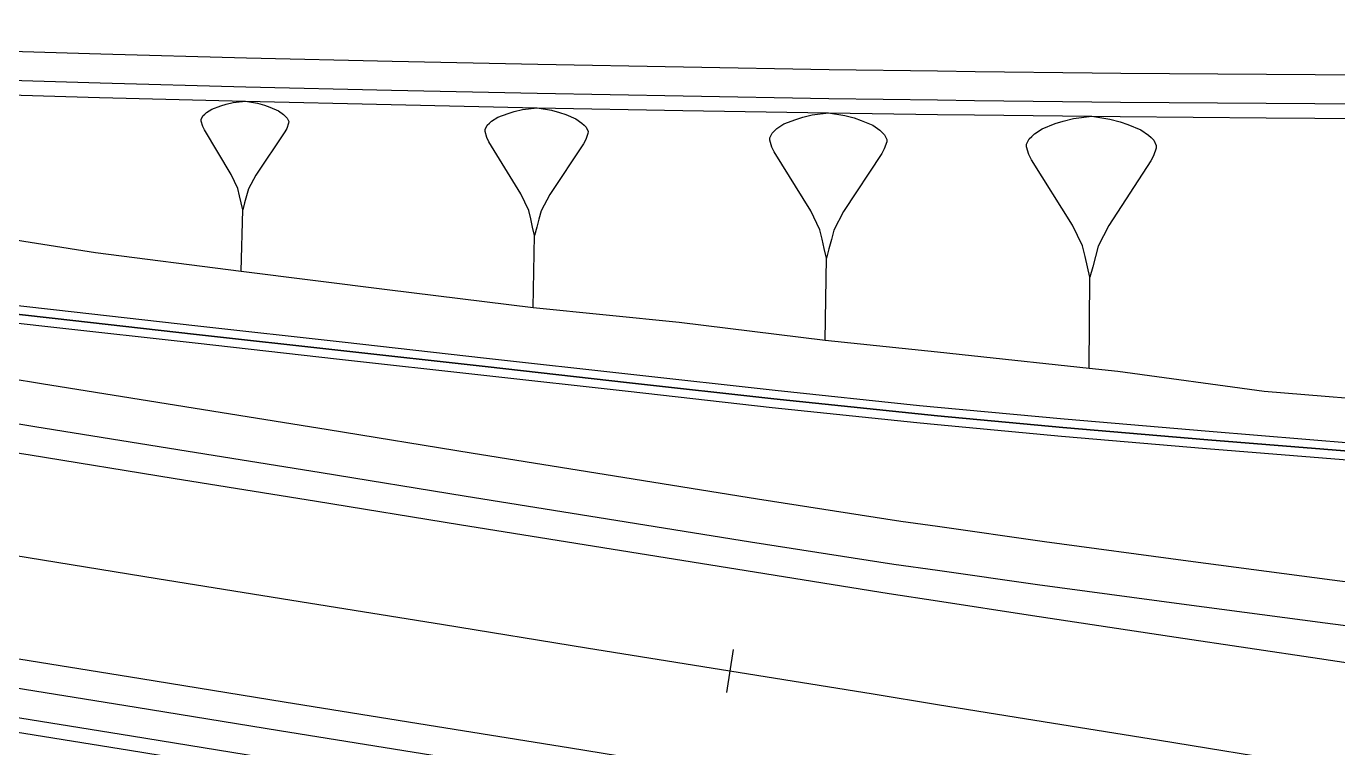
# Model space of a CAD drawing. Extents: x 389565 to 391267, y 804651 to 804848.
# Drawn here: x 390368.59 to 390413.8, y 804675.13 to 804700 of the extents above; entities that cross this region are included whole.
import ezdxf

# ---------------------------------------------------------------- set-up
doc = ezdxf.new("R2010")
doc.units = 0
doc.layers.get('0').update_dxf_attribs({"linetype": 'CONTINUOUS'})

msp = doc.modelspace()

# ---------------------------------------------------------------- linework, layer by layer
at = {"color": 7}
for p, q in [((390375.2971, 804697.257), (390375.4797, 804697.3128)), ((390375.4797, 804697.3128), (390375.7226, 804697.3672)), ((390375.7226, 804697.3672), (390376.1467, 804697.4169)), ((390376.1467, 804697.4169), (390376.5677, 804697.346)), ((390376.5677, 804697.346), (390376.8076, 804697.2796)), ((390374.621, 804696.7907), (390374.6844, 804696.9099)), ((390374.6844, 804696.9099), (390374.7463, 804696.9688)), ((390374.7463, 804696.9688), (390374.8082, 804697.0276)), ((390374.8082, 804697.0276), (390374.9923, 804697.1438)), ((390374.9923, 804697.1438), (390375.2971, 804697.257)), ((390376.8076, 804697.2796), (390376.9872, 804697.2147)), ((390376.9872, 804697.2147), (390377.286, 804697.0864)), ((390377.286, 804697.0864), (390377.464, 804696.9612)), ((390377.464, 804696.9612), (390377.5229, 804696.8993)), ((390377.5229, 804696.8993), (390377.5817, 804696.8374)), ((390384.6283, 804696.7251), (390384.844, 804696.8628)), ((390384.844, 804696.8628), (390385.2016, 804696.9976)), ((390385.2016, 804696.9976), (390385.4158, 804697.0642)), ((390385.4158, 804697.0642), (390385.701, 804697.1295)), ((390385.701, 804697.1295), (390386.1991, 804697.1905)), ((390386.1991, 804697.1905), (390386.6943, 804697.1096)), ((390386.6943, 804697.1096), (390386.9767, 804697.033)), ((390386.9767, 804697.033), (390387.1881, 804696.9578)), ((390387.1881, 804696.9578), (390387.5401, 804696.8088)), ((390395.1191, 804696.7892), (390395.3624, 804696.8663)), ((390395.3624, 804696.8663), (390395.6864, 804696.9421)), ((390395.6864, 804696.9421), (390396.2526, 804697.0144)), ((390396.2526, 804697.0144), (390396.8163, 804696.9252)), ((390396.8163, 804696.9252), (390397.1379, 804696.8396)), ((390404.6933, 804696.8157), (390405.3204, 804696.8986)), ((390405.3204, 804696.8986), (390405.9457, 804696.8025)), ((390374.6195, 804696.7304), (390374.621, 804696.7907)), ((390374.6754, 804696.5478), (390374.6195, 804696.7304)), ((390374.7327, 804696.4255), (390374.6754, 804696.5478)), ((390375.6607, 804694.8924), (390374.7327, 804696.4255)), ((390377.5727, 804696.4753), (390377.5093, 804696.3561)), ((390377.6376, 804696.6548), (390377.5727, 804696.4753)), ((390377.5817, 804696.8374), (390377.6391, 804696.7152)), ((390377.6391, 804696.7152), (390377.6376, 804696.6548)), ((390384.4083, 804696.3746), (390384.4097, 804696.4456)), ((390384.4097, 804696.4456), (390384.4835, 804696.5861)), ((390384.4835, 804696.5861), (390384.5559, 804696.6556)), ((390384.5559, 804696.6556), (390384.6283, 804696.7251)), ((390387.5401, 804696.8088), (390387.7501, 804696.6626)), ((390387.7501, 804696.6626), (390387.8196, 804696.5902)), ((390387.8196, 804696.5902), (390387.8891, 804696.5179)), ((390387.8891, 804696.5179), (390387.9572, 804696.3746)), ((390394.3048, 804696.3171), (390394.3867, 804696.3966)), ((390394.3867, 804696.3966), (390394.4686, 804696.4761)), ((390394.4686, 804696.4761), (390394.7132, 804696.6339)), ((390394.7132, 804696.6339), (390395.1191, 804696.7892)), ((390397.1379, 804696.8396), (390397.3787, 804696.7553)), ((390397.3787, 804696.7553), (390397.7798, 804696.5878)), ((390397.7798, 804696.5878), (390398.0195, 804696.4228)), ((390398.0195, 804696.4228), (390398.099, 804696.3409)), ((390403.3458, 804696.2931), (390403.6161, 804696.4692)), ((390403.6161, 804696.4692), (390404.0652, 804696.6434)), ((390404.0652, 804696.6434), (390404.3345, 804696.73)), ((390404.3345, 804696.73), (390404.6933, 804696.8157)), ((390405.9457, 804696.8025), (390406.3025, 804696.7093)), ((390406.3025, 804696.7093), (390406.5699, 804696.6171)), ((390406.5699, 804696.6171), (390407.0153, 804696.4334)), ((390407.0153, 804696.4334), (390407.2818, 804696.2517)), ((390377.5093, 804696.3561), (390376.5058, 804694.8712)), ((390384.475, 804696.1604), (390384.4083, 804696.3746)), ((390384.5431, 804696.017), (390384.475, 804696.1604)), ((390385.6428, 804694.2206), (390384.5431, 804696.017)), ((390387.8068, 804695.9517), (390386.6361, 804694.2007)), ((390387.8806, 804696.0922), (390387.8068, 804695.9517)), ((390387.9558, 804696.3036), (390387.8806, 804696.0922)), ((390387.9572, 804696.3746), (390387.9558, 804696.3036)), ((390394.2205, 804696.0762), (390394.2217, 804696.1569)), ((390394.2975, 804695.8329), (390394.2205, 804696.0762)), ((390394.2217, 804696.1569), (390394.3048, 804696.3171)), ((390398.099, 804696.3409), (390398.1785, 804696.2589)), ((390398.2556, 804696.0156), (390398.1712, 804695.7747)), ((390398.1785, 804696.2589), (390398.2568, 804696.0963)), ((390398.2568, 804696.0963), (390398.2556, 804696.0156)), ((390403.0737, 804695.9381), (390403.1651, 804696.1161)), ((390403.1651, 804696.1161), (390403.2554, 804696.2046)), ((390403.2554, 804696.2046), (390403.3458, 804696.2931)), ((390407.2818, 804696.2517), (390407.3703, 804696.1613)), ((390407.3703, 804696.1613), (390407.4588, 804696.0709)), ((390407.4588, 804696.0709), (390407.5464, 804695.8911)), ((390394.3758, 804695.6703), (390394.2975, 804695.8329)), ((390395.6367, 804693.6334), (390394.3758, 804695.6703)), ((390398.0881, 804695.6145), (390396.7666, 804693.6164)), ((390398.1712, 804695.7747), (390398.0881, 804695.6145)), ((390403.0728, 804695.8486), (390403.0737, 804695.9381)), ((390403.1594, 804695.5793), (390403.0728, 804695.8486)), ((390403.247, 804695.3995), (390403.1594, 804695.5793)), ((390407.4532, 804695.5342), (390407.3619, 804695.3562)), ((390407.5455, 804695.8016), (390407.4532, 804695.5342)), ((390407.5464, 804695.8911), (390407.5455, 804695.8016)), ((390404.6547, 804693.1481), (390403.247, 804695.3995)), ((390407.3619, 804695.3562), (390405.9071, 804693.1349)), ((390375.8901, 804694.4034), (390375.6607, 804694.8924)), ((390376.5058, 804694.8712), (390376.2522, 804694.3944)), ((390375.9444, 804694.1605), (390375.8901, 804694.4034)), ((390375.9987, 804693.9175), (390375.9444, 804694.1605)), ((390376.1858, 804694.1544), (390376.1194, 804693.9145)), ((390376.2522, 804694.3944), (390376.1858, 804694.1544)), ((390385.9152, 804693.6473), (390385.6428, 804694.2206)), ((390386.6361, 804694.2007), (390386.3409, 804693.6388)), ((390376.053, 804693.6746), (390375.9987, 804693.9175)), ((390376.1194, 804693.9145), (390376.053, 804693.6746)), ((390376.0001, 804691.5619), (390376.053, 804693.6746)), ((390385.9805, 804693.3621), (390385.9152, 804693.6473)), ((390386.0458, 804693.0769), (390385.9805, 804693.3621)), ((390386.2643, 804693.3564), (390386.1877, 804693.074)), ((390386.3409, 804693.6388), (390386.2643, 804693.3564)), ((390395.9498, 804692.9829), (390395.6367, 804693.6334)), ((390396.7666, 804693.6164), (390396.4341, 804692.9756)), ((390386.111, 804692.7916), (390386.0458, 804693.0769)), ((390386.0613, 804690.3084), (390386.111, 804692.7916)), ((390386.1877, 804693.074), (390386.111, 804692.7916)), ((390396.0257, 804692.6589), (390395.9498, 804692.9829)), ((390396.4341, 804692.9756), (390396.3485, 804692.654)), ((390405.005, 804692.4287), (390404.6547, 804693.1481)), ((390405.9071, 804693.1349), (390405.5418, 804692.4231)), ((390396.1015, 804692.3349), (390396.0257, 804692.6589)), ((390396.1774, 804692.0108), (390396.1015, 804692.3349)), ((390396.2629, 804692.3324), (390396.1774, 804692.0108)), ((390396.3485, 804692.654), (390396.2629, 804692.3324)), ((390405.0907, 804692.0699), (390405.005, 804692.4287)), ((390405.5418, 804692.4231), (390405.4485, 804692.0662)), ((390396.135, 804689.1863), (390396.1774, 804692.0108)), ((390405.1764, 804691.7112), (390405.0907, 804692.0699)), ((390405.4485, 804692.0662), (390405.3553, 804691.7093)), ((390405.2621, 804691.3524), (390405.1764, 804691.7112)), ((390405.3553, 804691.7093), (390405.2621, 804691.3524)), ((390405.2292, 804688.2215), (390405.2621, 804691.3524))]:
    msp.add_line(p, q, dxfattribs=at)
at = {"color": 3}
msp.add_line((390392.9655, 804678.5255), (390392.7265, 804677.0446), dxfattribs=at)
at = {"color": 1, "linetype": 'CONTINUOUS'}
for points in [[(390315.8672, 804699.8307), (390320.8875, 804699.5605), (390325.9084, 804699.3028), (390330.9299, 804699.0577), (390335.952, 804698.8252), (390340.9747, 804698.6052), (390345.9979, 804698.3977), (390351.0216, 804698.2029), (390356.0458, 804698.0206), (390361.0705, 804697.8508), (390366.0955, 804697.6936), (390371.1209, 804697.549), (390376.1467, 804697.4169), (390381.1728, 804697.2974), (390386.1991, 804697.1905), (390391.2257, 804697.0961), (390396.2526, 804697.0144), (390400, 804696.9627)], [(390325.9334, 804699.8022), (390330.9536, 804699.5571), (390335.9745, 804699.3247), (390340.9959, 804699.1047), (390346.0179, 804698.8973), (390351.0404, 804698.7025), (390356.0633, 804698.5203), (390361.0867, 804698.3505), (390366.1105, 804698.1934), (390371.1347, 804698.0488), (390376.1592, 804697.9168), (390381.184, 804697.7973), (390386.2091, 804697.6904), (390391.2345, 804697.5961), (390396.2601, 804697.5143), (390400, 804697.4628)], [(390400, 804697.4628), (390401.2858, 804697.4451), (390405.3257, 804697.3986), (390406.3118, 804697.3884), (390411.3378, 804697.3443), (390416.364, 804697.3128), (390421.3902, 804697.2939), (390426.4164, 804697.2875), (390431.4427, 804697.2937), (390436.4689, 804697.3124), (390441.495, 804697.3437), (390446.5211, 804697.3876), (390451.547, 804697.444), (390456.5728, 804697.513), (390461.5984, 804697.5946), (390466.6238, 804697.6887), (390471.6489, 804697.7954), (390476.6737, 804697.9147), (390481.6982, 804698.0465), (390486.7224, 804698.1909), (390491.7462, 804698.3478), (390496.7696, 804698.5173), (390500, 804698.6344)], [(390400, 804696.9627), (390401.2796, 804696.9451), (390405.3204, 804696.8986), (390406.3068, 804696.8885), (390411.3341, 804696.8444), (390416.3615, 804696.8128), (390421.3889, 804696.7939), (390426.4164, 804696.7875), (390431.4439, 804696.7937), (390436.4714, 804696.8124), (390441.4988, 804696.8437), (390446.5261, 804696.8876), (390451.5533, 804696.9441), (390456.5803, 804697.0131), (390461.6071, 804697.0947), (390466.6338, 804697.1888), (390471.6601, 804697.2956), (390476.6862, 804697.4149), (390481.712, 804697.5467), (390486.7374, 804697.6911), (390491.7624, 804697.8481), (390496.7871, 804698.0176), (390500, 804698.1341)], [(390319.5217, 804694.1799), (390324.5773, 804694.1235), (390329.6329, 804694.0671), (390334.569, 804693.2703), (390339.5051, 804692.4734), (390344.4412, 804691.6766), (390349.3773, 804690.8798), (390354.3134, 804690.083), (390359.2495, 804689.2861), (390364.1856, 804688.4893), (390364.344, 804688.4637), (390368.0061, 804687.8726), (390369.1217, 804687.6925), (390374.0578, 804686.8957), (390378.9939, 804686.0988), (390383.93, 804685.302), (390388.8661, 804684.5052), (390393.8022, 804683.7084), (390398.7439, 804682.9463), (390400, 804682.7674)], [(390300, 804688.8221), (390303.3546, 804688.153), (390308.2613, 804687.1743), (390313.168, 804686.1957), (390318.0748, 804685.217), (390322.9815, 804684.2383), (390327.8883, 804683.2596), (390332.795, 804682.2809), (390337.7018, 804681.3023), (390342.6085, 804680.3236), (390347.5446, 804679.5268), (390352.4807, 804678.7299), (390357.4168, 804677.9331), (390362.3529, 804677.1363), (390362.5113, 804677.1107), (390366.1734, 804676.5195), (390367.289, 804676.3395), (390372.2251, 804675.5426), (390377.1612, 804674.7458), (390382.0973, 804673.949), (390387.0334, 804673.1522), (390391.9695, 804672.3553), (390396.9056, 804671.5585), (390400, 804671.059)], [(390300, 804688.3126), (390303.2749, 804687.6594), (390308.1816, 804686.6807), (390313.0884, 804685.7021), (390317.9951, 804684.7234), (390322.9019, 804683.7447), (390327.8086, 804682.766), (390332.7153, 804681.7873), (390337.6221, 804680.8086), (390342.5288, 804679.83), (390347.4649, 804679.0331), (390352.401, 804678.2363), (390357.3371, 804677.4395), (390362.2732, 804676.6427), (390362.4316, 804676.6171), (390366.0938, 804676.0259), (390367.2093, 804675.8458), (390372.1454, 804675.049), (390377.0815, 804674.2522), (390382.0176, 804673.4554), (390386.9537, 804672.6585), (390391.8898, 804671.8617), (390396.8259, 804671.0649), (390400, 804670.5525)], [(390400, 804682.7674), (390403.6948, 804682.2412), (390408.6518, 804681.574), (390413.6119, 804680.9258), (390418.572, 804680.2776), (390423.529, 804679.6104), (390426.2982, 804679.2221), (390428.4574, 804678.9128), (390433.3518, 804678.1953)]]:
    msp.add_lwpolyline(points, dxfattribs=at)
at = {"color": 2, "linetype": 'CONTINUOUS'}
for points in [[(390343.5526, 804700), (390346.0579, 804699.8965), (390351.0779, 804699.7018), (390356.0983, 804699.5196), (390361.1192, 804699.35), (390366.1405, 804699.1929), (390371.1622, 804699.0484), (390376.1842, 804698.9165), (390381.2065, 804698.7971), (390386.2291, 804698.6902), (390391.252, 804698.5959), (390396.2751, 804698.5142), (390400, 804698.4629)], [(390400, 804698.4629), (390401.2984, 804698.445), (390405.3362, 804698.3985), (390406.3218, 804698.3884), (390411.3453, 804698.3443), (390416.369, 804698.3128), (390421.3927, 804698.2939), (390426.4165, 804698.2875), (390431.4402, 804698.2937), (390436.4639, 804698.3124), (390441.4876, 804698.3437), (390446.5111, 804698.3875), (390451.5346, 804698.444), (390456.5578, 804698.5129), (390461.5809, 804698.5945), (390466.6038, 804698.6885), (390471.6264, 804698.7952), (390476.6487, 804698.9144), (390481.6708, 804699.0461), (390486.6924, 804699.1904), (390491.7137, 804699.3473), (390496.7346, 804699.5167), (390500, 804699.6351)], [(390319.5217, 804694.1799), (390324.4578, 804693.3831), (390327.4194, 804692.905), (390329.3939, 804692.5863), (390334.33, 804691.7894), (390339.2661, 804690.9926), (390344.2022, 804690.1958), (390349.1383, 804689.399), (390354.0743, 804688.6021), (390359.0104, 804687.8053), (390363.9465, 804687.0085), (390364.105, 804686.9829), (390367.7671, 804686.3917), (390368.8826, 804686.2117), (390373.8187, 804685.4148), (390378.7548, 804684.618), (390383.6909, 804683.8212), (390388.627, 804683.0244), (390393.5631, 804682.2275), (390398.5049, 804681.4655), (390400, 804681.2525)], [(390318.2342, 804686.2042), (390323.1409, 804685.2255), (390326.0849, 804684.6383), (390328.0476, 804684.2468), (390332.9544, 804683.2682), (390337.8611, 804682.2895), (390342.7679, 804681.3108), (390347.704, 804680.514), (390352.6401, 804679.7171), (390357.5762, 804678.9203), (390362.5123, 804678.1235), (390362.6707, 804678.0979), (390366.3328, 804677.5068), (390367.4484, 804677.3267), (390372.3845, 804676.5298), (390377.3206, 804675.733), (390382.2567, 804674.9362), (390387.1928, 804674.1394), (390392.1289, 804673.3425), (390397.065, 804672.5457), (390400, 804672.0719)], [(390400, 804681.2525), (390403.4558, 804680.7604), (390408.4128, 804680.0932), (390413.3729, 804679.445), (390418.333, 804678.7968), (390423.29, 804678.1296), (390426.0592, 804677.7412), (390428.2234, 804677.4311), (390433.1295, 804676.7119)]]:
    msp.add_lwpolyline(points, dxfattribs=at)
at = {"color": 7, "linetype": 'CONTINUOUS'}
for points in [[(390335.8176, 804695.8409), (390340.8363, 804695.3534), (390345.8572, 804694.8828), (390350.8787, 804694.395), (390355.9021, 804693.9198), (390360.9271, 804693.4443), (390365.9543, 804692.991), (390370.9737, 804692.2007), (390376.0001, 804691.5619), (390381.0294, 804690.9312), (390386.0613, 804690.3084), (390391.0979, 804689.8015), (390396.135, 804689.1863), (390400, 804688.7737)], [(390329.732, 804694.6811), (390334.707, 804694.1253), (390339.682, 804693.5694), (390344.657, 804693.0136), (390349.632, 804692.4577), (390354.607, 804691.9019), (390359.582, 804691.346), (390364.557, 804690.7902), (390364.7167, 804690.7723), (390368.4077, 804690.36), (390369.532, 804690.2343), (390374.507, 804689.6785), (390379.482, 804689.1226), (390384.457, 804688.5668), (390389.432, 804688.0109), (390394.407, 804687.4551), (390399.3876, 804686.934), (390400, 804686.8771)], [(390400, 804686.5764), (390399.3398, 804686.6379), (390394.3592, 804687.1589), (390389.3842, 804687.7148), (390384.4092, 804688.2706), (390379.4342, 804688.8265), (390374.4592, 804689.3823), (390369.4842, 804689.9382), (390368.3599, 804690.0638), (390364.6689, 804690.4762), (390364.5092, 804690.494), (390359.5342, 804691.0499), (390354.5592, 804691.6057), (390349.5842, 804692.1616), (390344.6092, 804692.7174), (390339.6342, 804693.2733), (390334.6592, 804693.8291), (390329.6842, 804694.385)], [(390329.6842, 804694.385), (390334.6592, 804693.8291), (390339.6342, 804693.2733), (390344.6092, 804692.7174), (390349.5842, 804692.1616), (390354.5592, 804691.6057), (390359.5342, 804691.0499), (390364.5092, 804690.494), (390364.6689, 804690.4762), (390368.3599, 804690.0638), (390369.4842, 804689.9382), (390374.4592, 804689.3823), (390379.4342, 804688.8265), (390384.4092, 804688.2706), (390389.3842, 804687.7148), (390394.3592, 804687.1589), (390399.3398, 804686.6379), (390400, 804686.5764)], [(390329.6364, 804694.0888), (390334.6114, 804693.5329), (390339.5864, 804692.9771), (390344.5614, 804692.4213), (390349.5364, 804691.8654), (390354.5114, 804691.3096), (390359.4864, 804690.7537), (390364.4614, 804690.1979), (390364.6211, 804690.18), (390368.3121, 804689.7676), (390369.4364, 804689.642), (390374.4114, 804689.0862), (390379.3864, 804688.5303), (390384.3614, 804687.9745), (390389.3364, 804687.4186), (390394.3114, 804686.8628), (390399.292, 804686.3417), (390400, 804686.2758)], [(390319.3623, 804693.1927), (390324.2984, 804692.3959), (390327.2601, 804691.9178), (390329.2345, 804691.599), (390334.1706, 804690.8022), (390339.1067, 804690.0054), (390344.0428, 804689.2086), (390348.9789, 804688.4117), (390353.915, 804687.6149), (390358.8511, 804686.8181), (390363.7872, 804686.0213), (390363.9456, 804685.9957), (390367.6077, 804685.4045), (390368.7233, 804685.2244), (390373.6594, 804684.4276), (390378.5955, 804683.6308), (390383.5316, 804682.834), (390388.4677, 804682.0371), (390393.4038, 804681.2403), (390398.342, 804680.4566), (390400, 804680.2009)], [(390300, 804692.773), (390303.9962, 804692.1279), (390308.9323, 804691.3311), (390313.8684, 804690.5342), (390318.8045, 804689.7374), (390323.7406, 804688.9406), (390328.6767, 804688.1438), (390333.6128, 804687.3469), (390338.5489, 804686.5501), (390343.485, 804685.7533), (390348.4211, 804684.9565), (390353.3572, 804684.1596), (390358.2933, 804683.3628), (390363.2294, 804682.566), (390363.3878, 804682.5404), (390367.0499, 804681.9492), (390368.1655, 804681.7692), (390373.1016, 804680.9723), (390378.0377, 804680.1755), (390382.9738, 804679.3787), (390387.9099, 804678.5819), (390392.846, 804677.785), (390397.7821, 804676.9882), (390400, 804676.6302)], [(390400, 804688.7737), (390401.1757, 804688.6482), (390405.2292, 804688.2215), (390406.2189, 804688.1182), (390411.2632, 804687.4253), (390416.3122, 804687.0092), (390421.3634, 804686.6716), (390426.4162, 804686.4845), (390431.47, 804686.2646), (390436.5248, 804686.0854), (390441.5803, 804685.9431)], [(390318.3935, 804687.1914), (390323.3003, 804686.2127), (390326.2443, 804685.6255), (390328.207, 804685.2341), (390333.1137, 804684.2554), (390338.0205, 804683.2767), (390342.9272, 804682.298), (390347.8633, 804681.5012), (390352.7994, 804680.7044), (390357.7355, 804679.9075), (390362.6716, 804679.1107), (390362.8301, 804679.0851), (390366.4922, 804678.494), (390367.6077, 804678.3139), (390372.5438, 804677.5171), (390377.4799, 804676.7202), (390382.416, 804675.9234), (390387.3521, 804675.1266), (390392.2882, 804674.3298), (390397.2243, 804673.5329), (390400, 804673.0849)], [(390400, 804686.8771), (390404.3774, 804686.4699), (390409.3734, 804686.0437), (390414.3723, 804685.6365), (390419.3713, 804685.2292), (390424.3673, 804684.803), (390427.1582, 804684.5494), (390429.3157, 804684.3493), (390434.207, 804683.9019), (390439.083, 804683.3784)], [(390441.6034, 804682.796), (390439.0408, 804683.0814), (390434.1625, 804683.6052), (390429.2689, 804684.053), (390427.1104, 804684.2532), (390424.3195, 804684.5069), (390419.3235, 804684.9331), (390414.3245, 804685.3403), (390409.3255, 804685.7475), (390404.3296, 804686.1737), (390400, 804686.5764)], [(390400, 804686.5764), (390404.3296, 804686.1737), (390409.3255, 804685.7475), (390414.3245, 804685.3403), (390419.3235, 804684.9331), (390424.3195, 804684.5069), (390427.1104, 804684.2532), (390429.2689, 804684.053), (390434.1625, 804683.6052), (390439.0408, 804683.0814), (390441.6034, 804682.796)], [(390400, 804686.2758), (390404.2818, 804685.8775), (390409.2777, 804685.4513), (390414.2767, 804685.0441), (390419.2757, 804684.6369), (390424.2716, 804684.2107), (390427.0626, 804683.9571), (390429.2221, 804683.7567), (390434.1181, 804683.3086), (390438.9987, 804682.7844)], [(390400, 804680.2009), (390403.2837, 804679.6945), (390408.2277, 804678.9467), (390413.1729, 804678.206), (390418.118, 804677.4654), (390423.062, 804676.7176), (390425.8255, 804676.2937), (390427.9914, 804675.9613), (390432.9058, 804675.2186)], [(390400, 804676.6302), (390402.7182, 804676.1914), (390407.6543, 804675.3946), (390412.5904, 804674.5977), (390417.5265, 804673.8009), (390422.4626, 804673.0041), (390425.2225, 804672.5586), (390427.3993, 804672.211), (390432.3411, 804671.4507), (390437.2888, 804670.7291), (390442.2419, 804670.0463), (390447.2003, 804669.4024), (390452.1635, 804668.7974), (390457.1314, 804668.2314), (390462.1035, 804667.7044), (390467.0796, 804667.2163), (390472.0594, 804666.7673), (390477.0426, 804666.3574), (390482.0288, 804665.9866), (390487.0177, 804665.6549), (390492.0092, 804665.3624), (390497.0027, 804665.109), (390500, 804664.9804)]]:
    msp.add_lwpolyline(points, dxfattribs=at)
at = {"color": 3, "linetype": 'CONTINUOUS'}
for points in [[(390300, 804692.773), (390303.9962, 804692.1279), (390308.9323, 804691.3311), (390313.8684, 804690.5342), (390318.8045, 804689.7374), (390323.7406, 804688.9406), (390328.6767, 804688.1438), (390333.6128, 804687.3469), (390338.5489, 804686.5501), (390343.485, 804685.7533), (390348.4211, 804684.9565), (390353.3572, 804684.1596), (390358.2933, 804683.3628), (390363.2294, 804682.566), (390363.3878, 804682.5404), (390367.0499, 804681.9492), (390368.1655, 804681.7692), (390373.1016, 804680.9723), (390378.0377, 804680.1755), (390382.9738, 804679.3787), (390387.9099, 804678.5819), (390392.846, 804677.785), (390397.7821, 804676.9882), (390400, 804676.6302)], [(390400, 804676.6302), (390402.7182, 804676.1914), (390407.6543, 804675.3946), (390412.5904, 804674.5977), (390417.5265, 804673.8009), (390422.4626, 804673.0041), (390425.2225, 804672.5586), (390427.3993, 804672.211), (390432.3411, 804671.4507), (390437.2888, 804670.7291), (390442.2419, 804670.0463), (390447.2003, 804669.4024), (390452.1635, 804668.7974), (390457.1314, 804668.2314), (390462.1035, 804667.7044), (390467.0796, 804667.2163), (390472.0594, 804666.7673), (390477.0426, 804666.3574), (390482.0288, 804665.9866), (390487.0177, 804665.6549), (390492.0092, 804665.3624), (390497.0027, 804665.109), (390500, 804664.9804)]]:
    msp.add_lwpolyline(points, dxfattribs=at)

doc.saveas('drawing.dxf')
